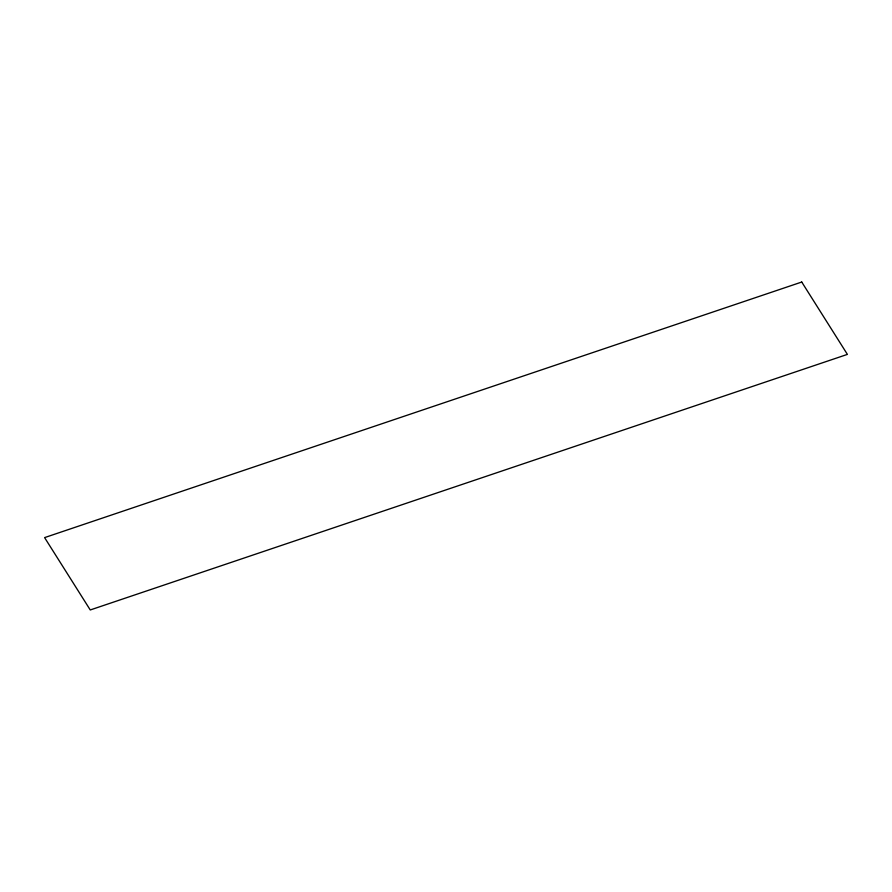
<?xml version="1.0" encoding="UTF-8"?>
<svg xmlns="http://www.w3.org/2000/svg" width="892" height="892" viewBox="0 0 892 892"><rect width="100%" height="100%" fill="white"/><g stroke="black" fill="none" stroke-linecap="round" stroke-linejoin="round"><path stroke-width="1.34" d="M801.741 282.039L44.6 537.608L90.259 609.961L847.4 354.392L801.741 282.039"/></g></svg>
